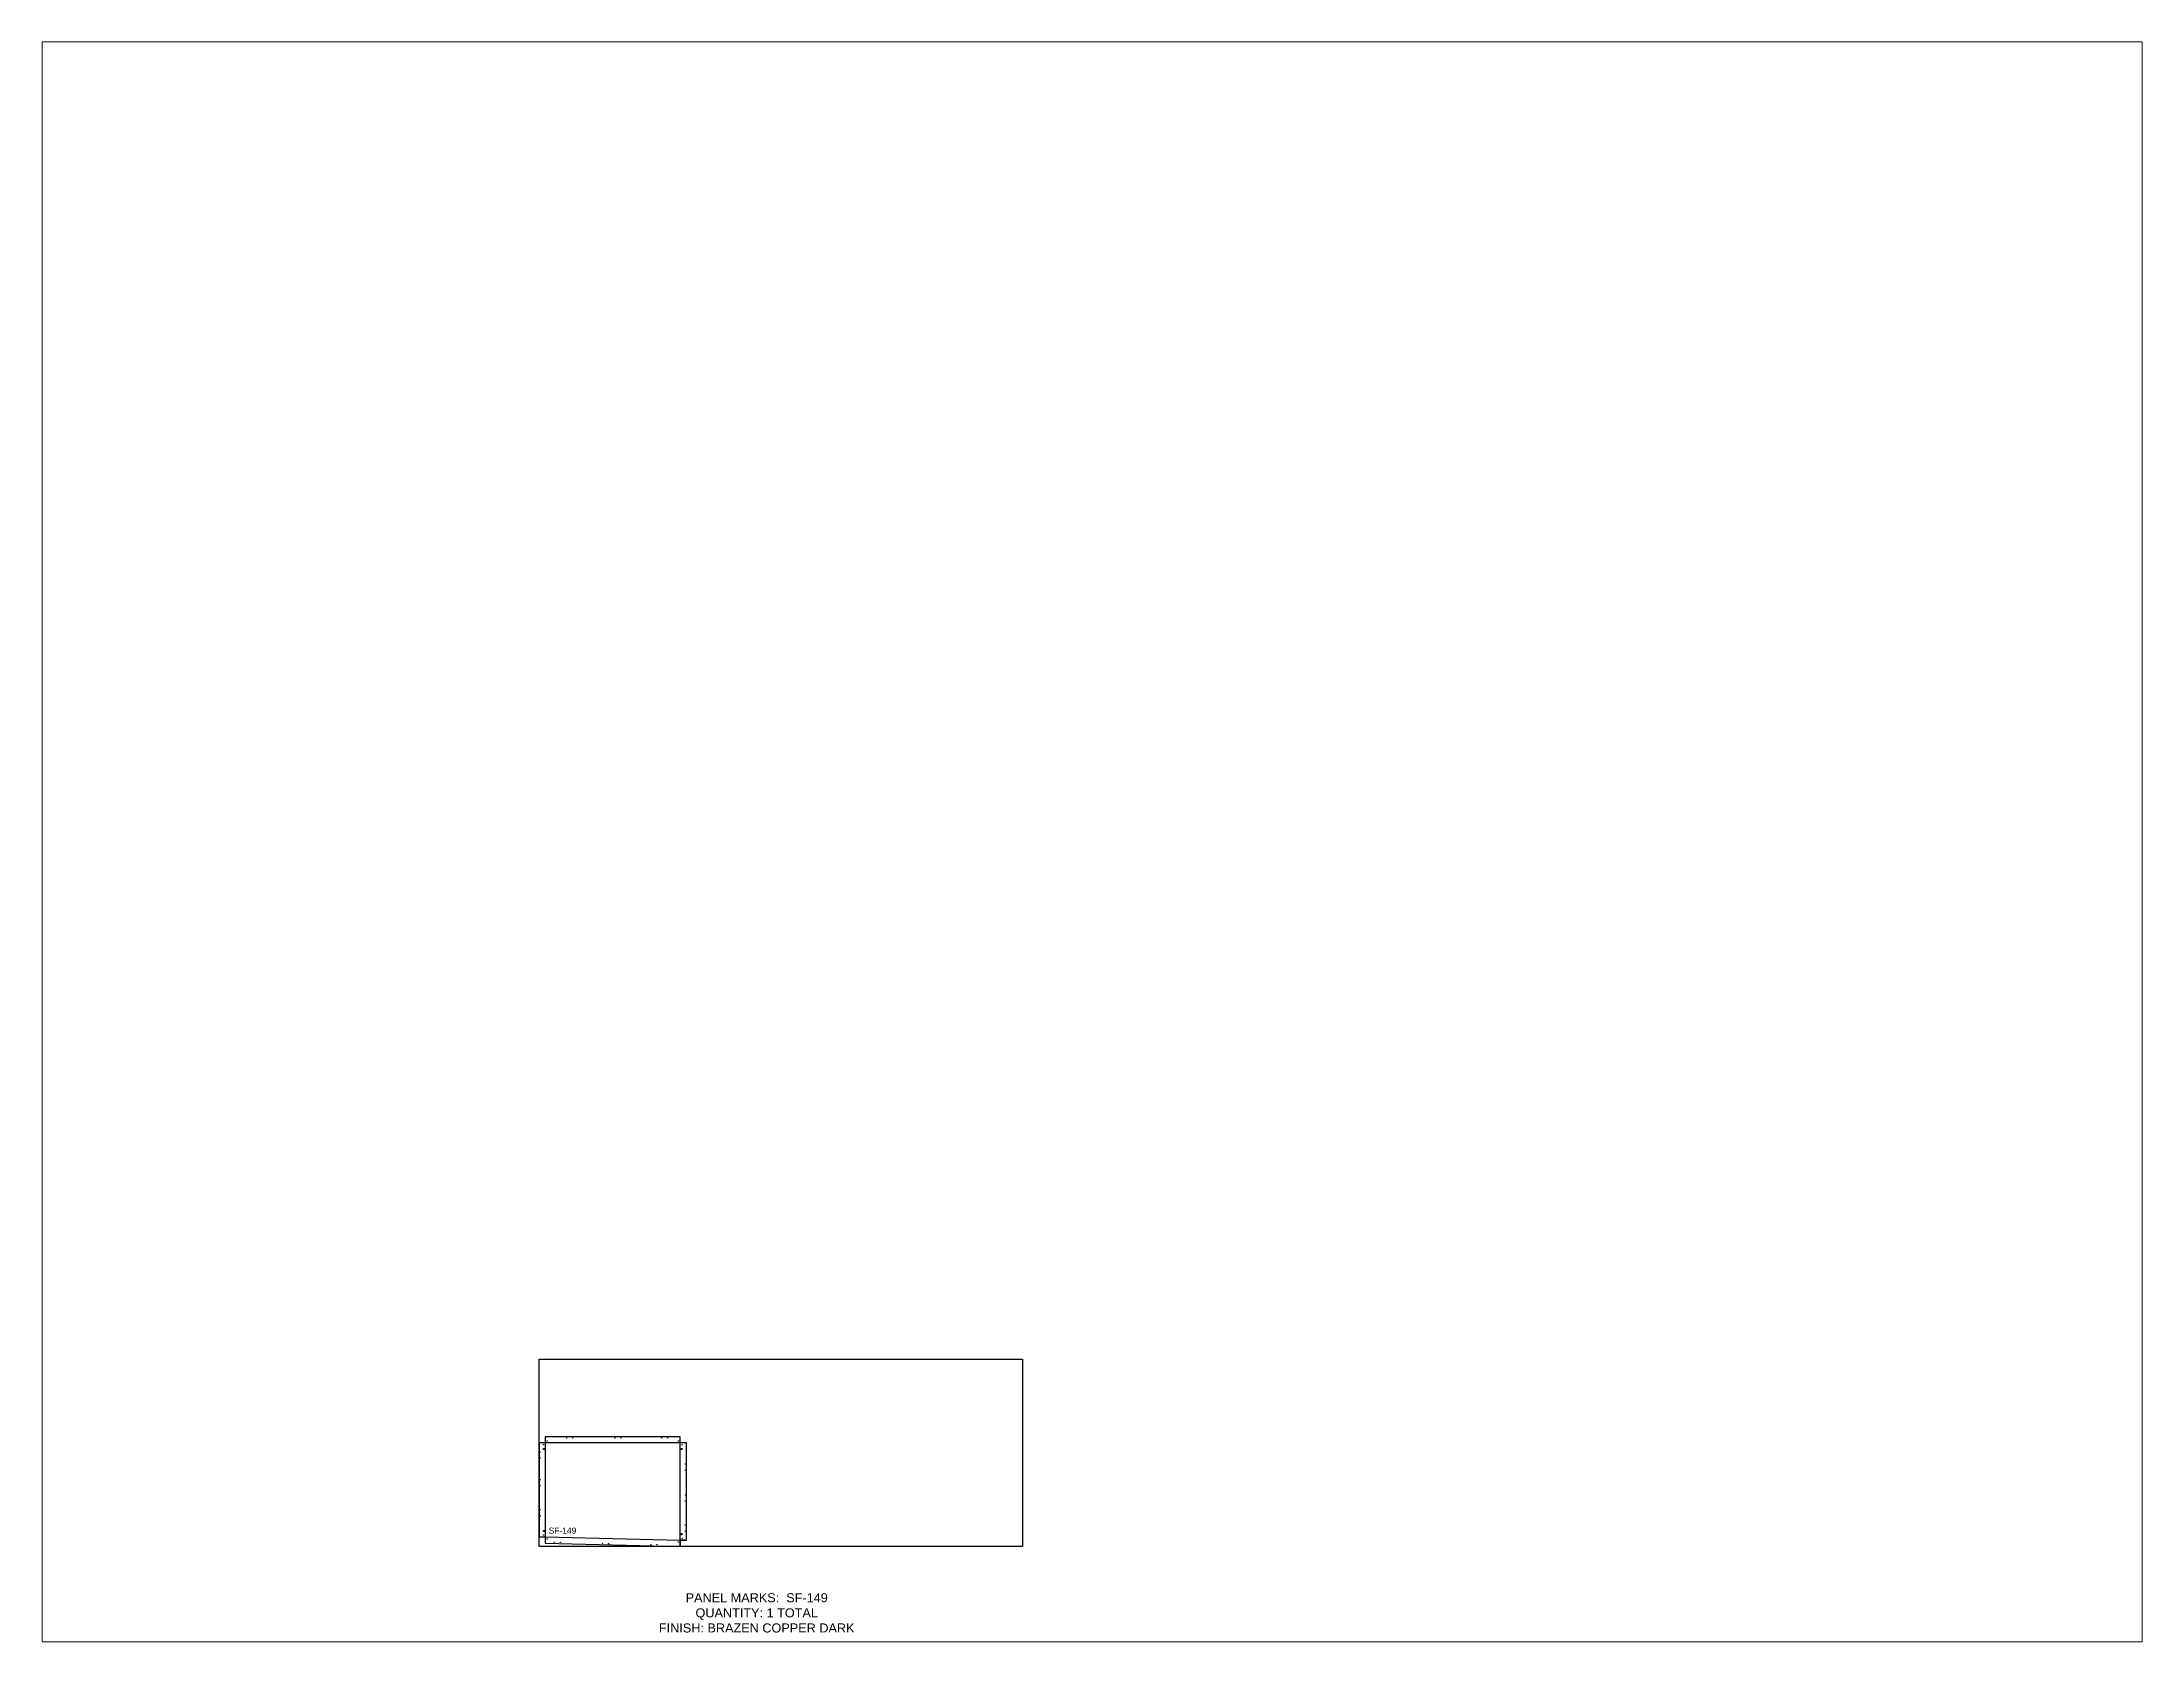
# Paper-space layout 'Layout1' of a CAD drawing. Header units: inches. Extents: x 1.05 to 9.45, y 0.8 to 7.2.
# The model-space entities are those that its viewports show. They can reach past a viewport. Long polylines and large blocks are cut down to what shows.
import ezdxf

# ---------------------------------------------------------------- set-up
doc = ezdxf.new("R2010")
doc.units = ezdxf.units.IN
doc.header["$MEASUREMENT"] = 0
doc.linetypes.add('HIDDEN', pattern=[0.375, 0.25, -0.125])
doc.linetypes.add('PHANTOM', pattern=[2.5, 1.25, -0.25, 0.25, -0.25, 0.25, -0.25])
for name, color, linetype in [('CUT', 7, 'Continuous'), ('DIMS', 1, 'Continuous'), ('HOLES', 6, 'Continuous'), ('ROUT', 1, 'HIDDEN'), ('SHEET', 5, 'PHANTOM'), ('TEXT', 2, 'PHANTOM'), ('WEEPS', 3, 'HIDDEN')]:
    doc.layers.add(name, color=color, linetype=linetype)
doc.styles.get("Standard").update_dxf_attribs({"font": 'arial.ttf'})

msp = doc.modelspace()

# ---------------------------------------------------------------- linework, layer by layer
at = {"layer": 'CUT', "ltscale": 0.25}
msp.add_lwpolyline([(2.01, 1.06), (46.7, 0), (46.75, 2.06), (48.81, 2.06), (48.81, 34.25), (46.75, 34.25), (46.75, 36.31), (2.06, 36.31), (2.06, 34.25), (0, 34.25), (0, 3.12), (2.06, 3.12)], close=True, dxfattribs=at)
at = {"layer": 'HOLES', "ltscale": 0.25}
for centre in [(2.69, 34.88), (9.06, 35.94), (11.06, 35.94), (25.06, 35.94), (27.06, 35.94), (40.5, 35.94), (42.5, 35.94), (46.13, 34.88), (0.38, 31.25), (0.38, 29.25), (1.44, 33.63), (47.38, 33.63), (0.38, 22.12), (48.44, 27.25), (48.44, 25.25), (0.38, 20.12), (48.44, 17.06), (48.44, 15.06), (0.38, 12.12), (0.38, 10.12), (48.44, 7.07), (1.44, 3.75), (2.67, 2.48), (5.02, 1.36), (7.02, 1.32), (21.02, 0.98), (23.02, 0.94), (37.01, 0.61), (39.01, 0.56), (46.11, 1.45), (47.38, 2.69), (48.44, 5.07)]:
    msp.add_circle(centre, 0.0625, dxfattribs=at)
at = {"layer": 'ROUT', "ltscale": 0.25}
for p, q in [((46.75, 2.06), (46.75, 36.31)), ((48.81, 34.25), (0, 34.25)), ((0, 3.12), (2.06, 3.12)), ((2.06, 3.12), (46.75, 2.06))]:
    msp.add_line(p, q, dxfattribs=at)
for points in [[(2.06, 36.31), (2.06, 3.12), (2.01, 1.06)], [(46.75, 2.06), (46.7, 0)], [(48.81, 2.06), (46.75, 2.06)]]:
    msp.add_lwpolyline(points, dxfattribs=at)
at = {"layer": 'SHEET'}
msp.add_lwpolyline([(0, 62), (160, 62), (160, 0), (0, 0)], close=True, dxfattribs=at)
at = {"layer": 'WEEPS', "ltscale": 0.25}
for centre in [(1.66, 32.25), (47.16, 32.25), (1.66, 5.12), (47.16, 4.06)]:
    msp.add_circle(centre, 0.188, dxfattribs=at)

# ---------------------------------------------------------------- texts
at = {"layer": 'DIMS', "ltscale": 0.25, "insert": (7.77, 6.23), "char_height": 2, "attachment_point": 2}
msp.add_mtext_dynamic_manual_height_columns('SF-149', width=3.0859, gutter_width=10, heights=[2.07], dxfattribs=at)
at = {"layer": 'TEXT', "insert": (72.05, -22.01), "char_height": 3, "attachment_point": 5}
msp.add_mtext_dynamic_manual_height_columns('\\pxt44;PANEL MARKS:  SF-149\\P\\ptz;QUANTITY: 1 TOTAL\\PFINISH: BRAZEN COPPER DARK', width=199.7409, gutter_width=1, heights=[0], dxfattribs=at)

psp = doc.layouts.get("Layout1")

# ---------------------------------------------------------------- viewports
at = {"layer": 'CUT'}
psp.add_viewport(center=(5.25, 4), size=(8.4, 6.4), view_center_point=(183.0157, 233.1318), view_height=529.538938, dxfattribs=at)

doc.saveas('drawing.dxf')
